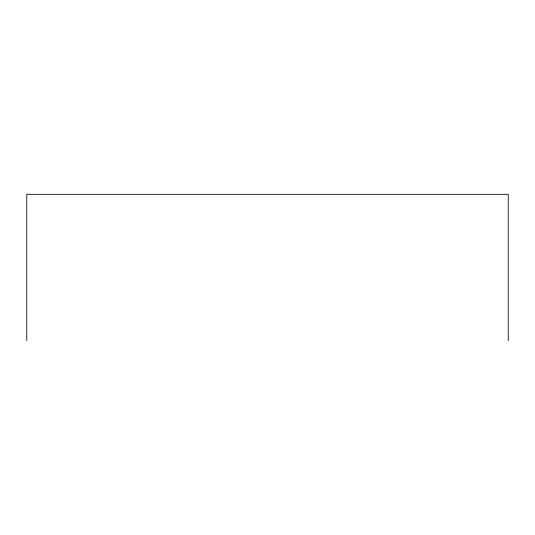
<?xml version="1.0" encoding="UTF-8"?>
<svg xmlns="http://www.w3.org/2000/svg" width="535" height="535" viewBox="0 0 535 535"><rect width="100%" height="100%" fill="white"/><g stroke="black" fill="none" stroke-linecap="round" stroke-linejoin="round"><path stroke-width="0.8" d="M508.25 340.688L508.25 194.312L26.75 194.312L26.75 340.688"/></g></svg>
